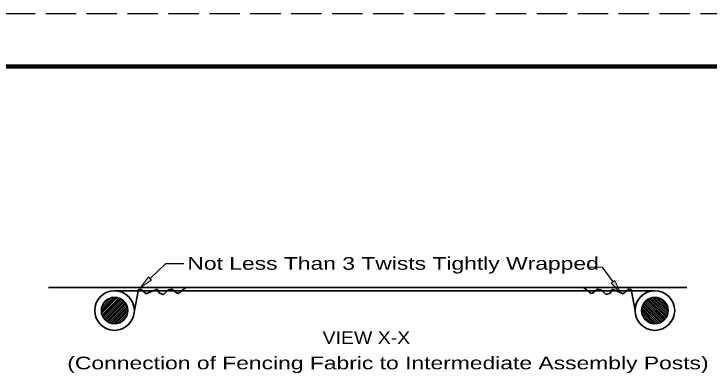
# Model space of a CAD drawing. Extents: x 35.7 to 71, y 36.4 to 58.4.
# Drawn here: x 54.38 to 60.97, y 55.02 to 58.43 of the extents above; entities that cross this region are included whole.
import ezdxf

# ---------------------------------------------------------------- set-up
doc = ezdxf.new("R2010")
doc.units = 0
doc.header["$LTSCALE"] = 0.048
doc.linetypes.add('LONG_DASHED', pattern=[7.5, 6, -1.5])
doc.layers.add('1', color=7, linetype='Continuous', lineweight=35)
doc.layers.add('3', color=7, linetype='Continuous', lineweight=13)

msp = doc.modelspace()

# ---------------------------------------------------------------- hatches: boundary and pattern name
at = {"layer": '3'}
for points in [[(55.68733, 55.90233), (55.65875, 55.93258), (55.58233, 55.83142), (55.58233, 55.83142)], [(60.0795, 55.89658), (60.04542, 55.87267), (60.13417, 55.78225), (60.13417, 55.78225)]]:
    msp.add_hatch(color=256, dxfattribs=at).paths.add_polyline_path(points)

# ---------------------------------------------------------------- linework, layer by layer
at = {"layer": '1', "linetype": 'LONG_DASHED', "lineweight": 25}
msp.add_line((70.87908, 58.42875), (35.67908, 58.42875), dxfattribs=at)
at = {"layer": '1', "lineweight": 158}
msp.add_line((70.79575, 57.92875), (38.29575, 57.92875), dxfattribs=at)
at = {"layer": '1'}
for p, q in [((60.76133, 55.83142), (54.71017, 55.83142)), ((59.78333, 55.83142), (59.85392, 55.77508)), ((60.459, 55.80033), (55.33608, 55.80033)), ((59.85392, 55.77508), (59.86675, 55.77842)), ((59.86675, 55.77842), (59.91492, 55.81542)), ((59.91492, 55.81542), (59.95025, 55.80875)), ((59.95025, 55.80875), (59.99517, 55.76492)), ((59.99517, 55.76492), (60.03367, 55.77842)), ((60.03367, 55.77842), (60.05617, 55.81542)), ((60.05617, 55.81542), (60.15892, 55.77167)), ((60.15892, 55.77167), (60.21025, 55.81542)), ((60.21025, 55.81542), (60.23275, 55.81208)), ((60.23275, 55.81208), (60.27125, 55.6125)), ((55.21117, 55.62058), (55.32808, 55.7375)), ((55.21125, 55.603), (55.34567, 55.73733)), ((55.21342, 55.5875), (55.36117, 55.73517)), ((55.21433, 55.64142), (55.30725, 55.73433)), ((55.21717, 55.5735), (55.37508, 55.7315)), ((55.22208, 55.56083), (55.38783, 55.72658)), ((55.2245, 55.66933), (55.27933, 55.72408)), ((55.22817, 55.54917), (55.3995, 55.7205)), ((55.23517, 55.5385), (55.41017, 55.7135)), ((55.24308, 55.52875), (55.41992, 55.70558)), ((60.55208, 55.52875), (60.37525, 55.70558)), ((60.56, 55.5385), (60.385, 55.7135)), ((60.567, 55.54917), (60.39567, 55.7205)), ((60.57308, 55.56083), (60.40733, 55.72658)), ((60.578, 55.5735), (60.42008, 55.7315)), ((60.58175, 55.5875), (60.434, 55.73517)), ((60.58392, 55.603), (60.4495, 55.73733)), ((60.584, 55.62058), (60.46708, 55.7375)), ((60.58083, 55.64142), (60.48792, 55.73433)), ((60.57067, 55.66933), (60.51583, 55.72408)), ((55.25192, 55.51992), (55.42875, 55.69675)), ((55.26158, 55.51192), (55.43675, 55.68708)), ((55.27225, 55.50483), (55.44375, 55.67642)), ((55.28383, 55.49875), (55.44983, 55.66483)), ((55.2965, 55.49375), (55.45492, 55.65217)), ((55.31042, 55.49), (55.45867, 55.63825)), ((60.48475, 55.49), (60.3365, 55.63825)), ((60.49867, 55.49375), (60.34025, 55.65217)), ((60.51133, 55.49875), (60.34533, 55.66483)), ((60.52292, 55.50483), (60.35142, 55.67642)), ((60.53358, 55.51192), (60.35842, 55.68708)), ((60.54325, 55.51992), (60.36642, 55.69675)), ((55.32583, 55.48775), (55.46092, 55.62283)), ((55.34325, 55.48758), (55.46108, 55.60533)), ((55.36383, 55.49042), (55.45817, 55.58475)), ((60.45192, 55.48758), (60.33408, 55.60533)), ((60.46933, 55.48775), (60.33425, 55.62283)), ((60.43133, 55.49042), (60.337, 55.58475)), ((55.39125, 55.50008), (55.44858, 55.55742)), ((60.40392, 55.50008), (60.34658, 55.55742))]:
    msp.add_line(p, q, dxfattribs=at)
msp.add_lwpolyline([(56.01183, 55.83142), (55.94125, 55.77508), (55.92833, 55.77842), (55.88025, 55.81542), (55.84492, 55.80875), (55.8, 55.76492), (55.76142, 55.77842), (55.739, 55.81542), (55.63625, 55.77167), (55.58492, 55.81542), (55.56242, 55.81208), (55.52392, 55.6125)], dxfattribs=at)
for centre, radius in [((55.33608, 55.6125), 0.1878), ((60.459, 55.6125), 0.1878), ((55.33608, 55.6125), 0.1252), ((60.459, 55.6125), 0.1252)]:
    msp.add_circle(centre, radius, dxfattribs=at)
at = {"layer": '3'}
msp.add_line((59.96375, 56.02567), (59.84658, 56.02567), dxfattribs=at)
at = {"layer": '3', "lineweight": 25}
msp.add_line((60.0625, 55.88467), (59.96375, 56.02567), dxfattribs=at)
msp.add_lwpolyline([(55.67308, 55.9175), (55.82325, 56.05992), (55.99258, 56.05992)], dxfattribs=at)
at = {"layer": '3'}
for points in [[(55.68733, 55.90233), (55.65875, 55.93258), (55.58233, 55.83142), (55.58233, 55.83142)], [(60.0795, 55.89658), (60.04542, 55.87267), (60.13417, 55.78225), (60.13417, 55.78225)]]:
    msp.add_lwpolyline(points, close=True, dxfattribs=at)

# ---------------------------------------------------------------- texts
for s, width, p in [('Not Less Than 3 Twists Tightly Wrapped', 1.35, (56.02642, 55.99992)), ('VIEW X-X', 1.15, (57.30842, 55.29567)), ('(Connection of Fencing Fabric to Intermediate Assembly Posts)', 1.35, (54.88792, 55.05492))]:
    msp.add_text(s, height=0.12, dxfattribs=dict(at, width=width)).set_placement(p)

doc.saveas('drawing.dxf')
